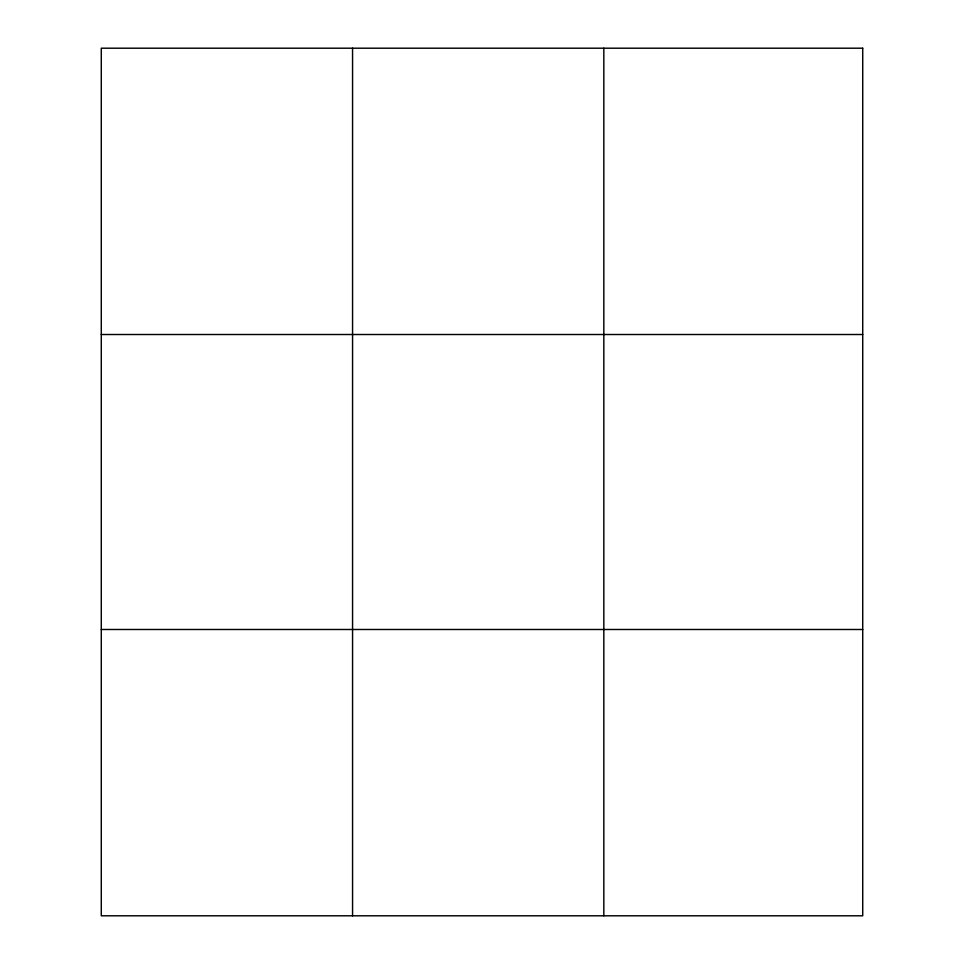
<?xml version="1.0" encoding="UTF-8"?>
<svg xmlns="http://www.w3.org/2000/svg" width="964" height="964" viewBox="0 0 964 964"><rect width="100%" height="100%" fill="white"/><g stroke="black" fill="none" stroke-linecap="round" stroke-linejoin="round"><path stroke-width="1.45" d="M352.559 48.2L352.559 915.8M603.826 48.2L603.826 915.8M101.28 334.508L862.72 334.508M101.28 629.492L862.72 629.492M862.72 48.2L862.72 915.8L101.28 915.8L101.28 48.2L862.72 48.2"/></g></svg>
